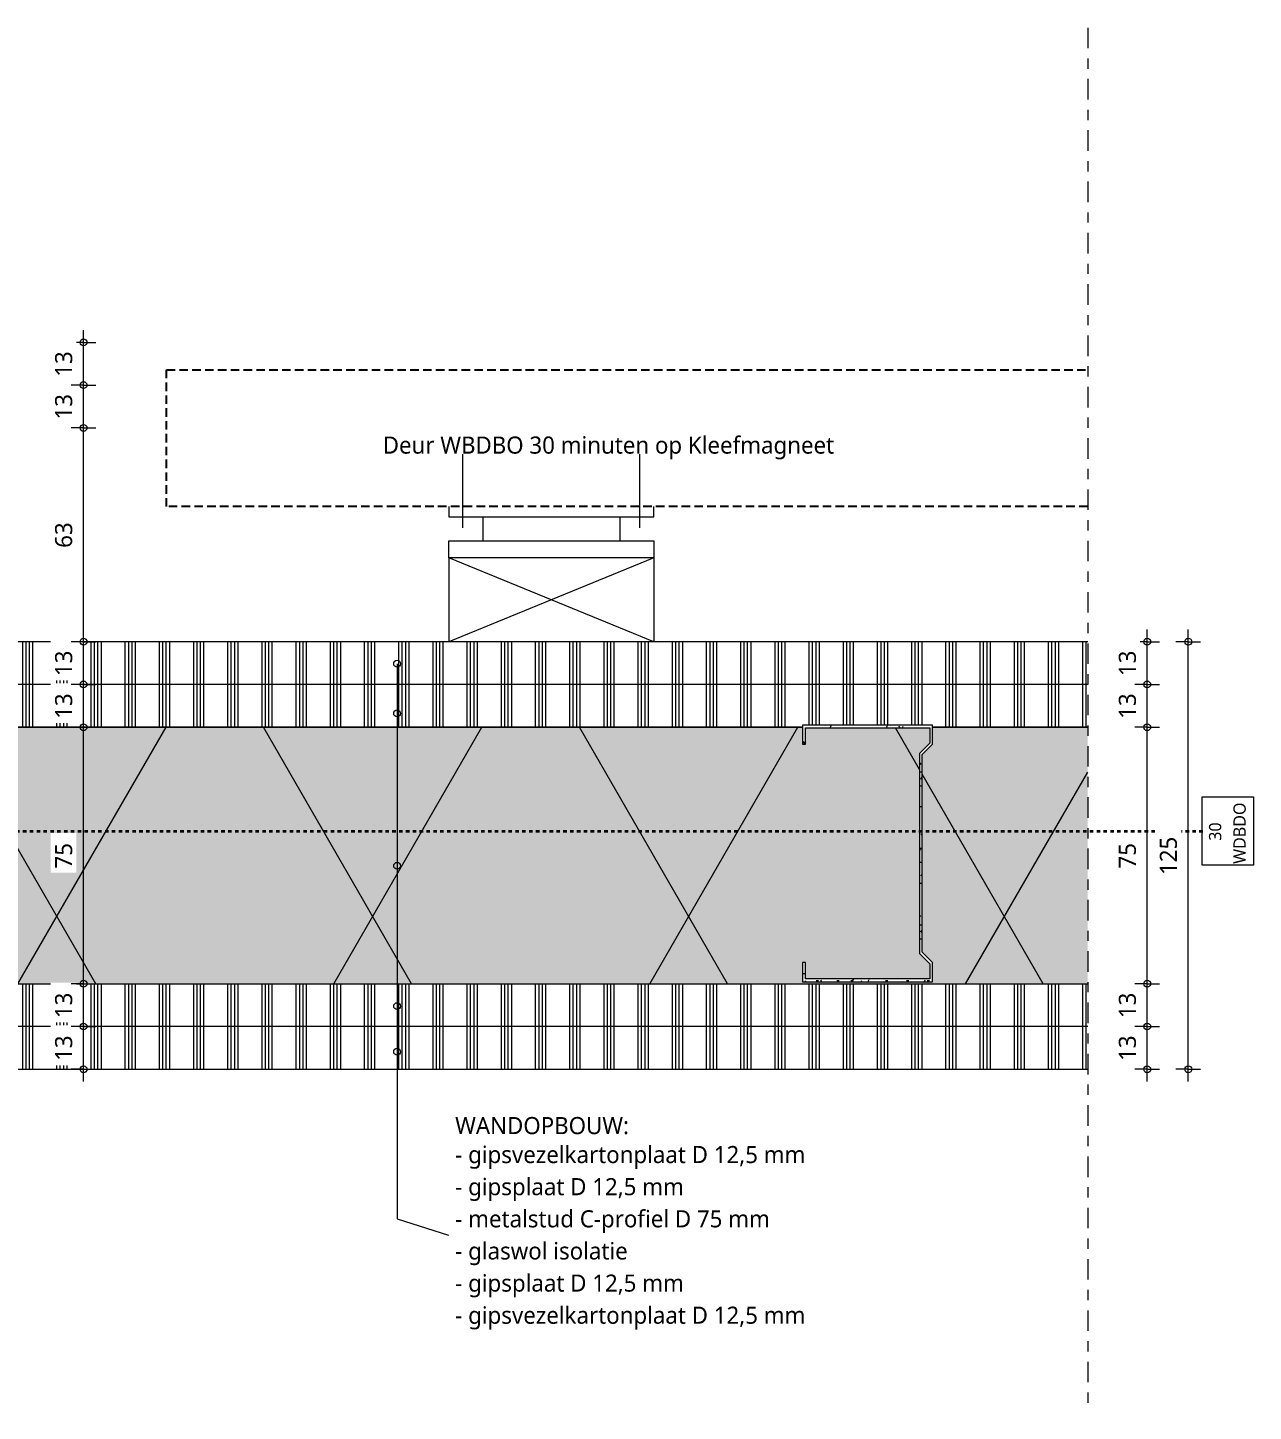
# Model space of a CAD drawing. Header units: millimetres. Extents: x 32900 to 38291, y -18988 to 4133.
# Drawn here: x 33385.5 to 33743.9, y -9184.6 to -8780.1 of the extents above; entities that cross this region are included whole.
import ezdxf

# ---------------------------------------------------------------- set-up
doc = ezdxf.new("R2010")
doc.units = ezdxf.units.MM
for name, pattern in [('MV_30_min', [2, 1, -1]), ('MV_center', [15, 6, -3, 3, -3]), ('MV_hidden', [3.75, 2.5, -1.25])]:
    doc.linetypes.add(name, pattern=pattern)
for name, color, linetype, lineweight in [('A-ANNO-DIMS', 211, 'Continuous', 13), ('A-ANNO-DIMS-2', 211, 'Continuous', 13), ('A-ANNO-NOTE', 131, 'Continuous', 18), ('A-DETL', 90, 'Continuous', 13), ('A-DETL-GENF', 92, 'Continuous', 18), ('A-DETL-THIN', 151, 'Continuous', 18), ('G-ANNO-TEXT', 231, 'Continuous', 13)]:
    doc.layers.add(name, color=color, linetype=linetype, lineweight=lineweight)
doc.styles.add('Segoe UI', font='segoeui.ttf', dxfattribs={"height": 5})
doc.styles.add('Segoe UI_2', font='segoeui.ttf', dxfattribs={"height": 3.6})
doc.styles.add('Segoe UI_B', font='segoeui.ttf', dxfattribs={"height": 5})
doc.dimstyles.new('2_5_mm_2', dxfattribs={"dimscale": 304.8, "dimtxt": 5.23682, "dimasz": 0.006562, "dimexe": 0.011811, "dimexo": 0.0625, "dimgap": 0.005906, "dimtad": 1, "dimdec": 0, "dimzin": 0, "dimdsep": 46, "dimtxsty": 'Segoe UI', "dimblk1": 'DOTBLANK', "dimblk2": 'DOTBLANK', "dimsah": 1, "dimcen": 0.09, "dimdle": 0.011811, "dimazin": 0, "dimtfac": 1, "dimtdec": 4, "dimtix": 1, "dimtmove": 0, "dimatfit": 3, "dimfxl": 0.011811, "dimfxlon": 1, "dimtvp": 1, "dimtfill": 1, "dimtolj": 1, "dimtzin": 0, "dimarcsym": 2})
pattern_1 = [(90, (4, 0), (-10, 6e-16), []), (90, (5, 0), (-10, 6e-16), []), (90, (6, 0), (-10, 6e-16), []), (90, (7, 0), (-10, 6e-16), [])]

# ---------------------------------------------------------------- blocks, each defined once
blk = doc.blocks.new('42 isolatie - Type 1-3788380-Details ziekenhuis Utiliteitsgebouw')
at = {"layer": 'A-DETL-GENF'}
h = blk.add_hatch(color=256, dxfattribs=at)
h.paths.add_polyline_path([(62.42, 75.8), (62.42, 0.8), (107.78, 0.8), (107.78, 5.8), (110.78, 8.8), (110.78, 66.6), (107.78, 69.6), (107.78, 75.2), (145.78, 75.2), (145.78, 69.6), (144.98, 69.6), (144.98, 74.4), (108.58, 74.4), (108.58, 69.93), (111.58, 66.93), (111.58, 8.47), (108.58, 5.47), (108.58, 1), (144.98, 1), (144.98, 5.8), (145.78, 5.8), (145.78, 0.8), (407.78, 0.8), (407.78, 5.8), (410.78, 8.8), (410.78, 66.6), (407.78, 69.6), (407.78, 75.2), (445.78, 75.2), (445.78, 69.6), (444.98, 69.6), (444.98, 74.4), (408.58, 74.4), (408.58, 69.93), (411.58, 66.93), (411.58, 8.47), (408.58, 5.47), (408.58, 1), (444.98, 1), (444.98, 5.8), (445.78, 5.8), (445.78, 0.8), (534.78, 0.8), (534.78, 5.8), (535.58, 5.8), (535.58, 1), (571.98, 1), (571.98, 5.47), (568.98, 8.47), (568.98, 66.93), (571.98, 69.93), (571.98, 74.4), (535.58, 74.4), (535.58, 69.6), (534.78, 69.6), (534.78, 75.2), (572.78, 75.2), (572.78, 75.8), (107.78, 75.8)])
h.paths.add_polyline_path([(572.78, 69.6), (569.78, 66.6), (569.78, 8.8), (572.78, 5.8), (572.78, 66.6)])
at = {"layer": 'A-DETL-GENF', "lineweight": 13}
h = blk.add_hatch(dxfattribs=at)
h.set_pattern_fill('FP_4', color=256, style=0, pattern_type=2)
h.set_pattern_definition([(60, (0, 0), (-69.282, 40), []), (120, (0, 0), (-69.282, -40), [])])
h.paths.add_polyline_path([(62.42, 75.8), (62.42, 0.8), (107.78, 0.8), (107.78, 5.8), (110.78, 8.8), (110.78, 66.6), (107.78, 69.6), (107.78, 75.2), (145.78, 75.2), (145.78, 69.6), (144.98, 69.6), (144.98, 74.4), (108.58, 74.4), (108.58, 69.93), (111.58, 66.93), (111.58, 8.47), (108.58, 5.47), (108.58, 1), (144.98, 1), (144.98, 5.8), (145.78, 5.8), (145.78, 0.8), (407.78, 0.8), (407.78, 5.8), (410.78, 8.8), (410.78, 66.6), (407.78, 69.6), (407.78, 75.2), (445.78, 75.2), (445.78, 69.6), (444.98, 69.6), (444.98, 74.4), (408.58, 74.4), (408.58, 69.93), (411.58, 66.93), (411.58, 8.47), (408.58, 5.47), (408.58, 1), (444.98, 1), (444.98, 5.8), (445.78, 5.8), (445.78, 0.8), (534.78, 0.8), (534.78, 5.8), (535.58, 5.8), (535.58, 1), (571.98, 1), (571.98, 5.47), (568.98, 8.47), (568.98, 66.93), (571.98, 69.93), (571.98, 74.4), (535.58, 74.4), (535.58, 69.6), (534.78, 69.6), (534.78, 75.2), (572.78, 75.2), (572.78, 75.8), (107.78, 75.8)])
h.paths.add_polyline_path([(572.78, 69.6), (569.78, 66.6), (569.78, 8.8), (572.78, 5.8), (572.78, 66.6)])
at = {"layer": 'A-DETL-GENF'}
for p, q in [((572.78, 75.8), (62.42, 75.8)), ((572.78, 75.8), (62.42, 75.8)), ((572.78, 75.2), (572.78, 75.8)), ((572.78, 5.8), (572.78, 69.6)), ((62.42, 0.8), (107.78, 0.8)), ((145.78, 0.8), (407.78, 0.8)), ((445.78, 0.8), (534.78, 0.8))]:
    blk.add_line(p, q, dxfattribs=at)
blk = doc.blocks.new('NLRS_00_DI_maskeer - Type 1-4234907-Details ziekenhuis Utiliteitsgebouw')
at = {"layer": 'A-DETL-GENF', "linetype": 'MV_center'}
blk.add_line((304.5, 0), (-100, 0), dxfattribs=at)
blk = doc.blocks.new('DIMBLOCK293-Details ziekenhuis Utiliteitsgebouw')
at = {"layer": 'A-ANNO-DIMS-2'}
for p, q in [((33401.8, -9072.13), (33398.2, -9072.13)), ((33401.8, -9088.23), (33401.8, -9072.13)), ((33401.8, -9072.13), (33405.4, -9072.13)), ((33401.8, -9084.63), (33398.2, -9084.63)), ((33401.8, -9084.63), (33405.4, -9084.63))]:
    blk.add_line(p, q, dxfattribs=at)
for centre in [(33401.8, -9072.13), (33401.8, -9084.63)]:
    blk.add_circle(centre, 1, dxfattribs=at)
at = {"layer": 'A-ANNO-DIMS-2', "color": 0, "insert": (33393.47, -9082.19), "char_height": 5, "width": 9.1406, "attachment_point": 1, "rotation": 90, "line_spacing_factor": 1.142579, "style": 'Segoe UI', "bg_fill": 3, "box_fill_scale": 1.25, "bg_fill_color": 9, "bg_fill_true_color": 13158600, "bg_fill_transparency": 0}
blk.add_mtext('13', dxfattribs=at)
blk = doc.blocks.new('_DotBlank')
at = {"color": 0, "linetype": 'ByBlock', "lineweight": -2}
blk.add_line((-0.5, 0), (-1, 0), dxfattribs=at)
blk.add_circle((0, 0), 0.5, dxfattribs=at)
blk = doc.blocks.new('DIMBLOCK294-Details ziekenhuis Utiliteitsgebouw')
at = {"layer": 'A-ANNO-DIMS-2'}
for p, q in [((33401.8, -9059.63), (33398.2, -9059.63)), ((33401.8, -9072.13), (33401.8, -9059.63)), ((33401.8, -9059.63), (33405.4, -9059.63)), ((33401.8, -9072.13), (33398.2, -9072.13)), ((33401.8, -9072.13), (33405.4, -9072.13))]:
    blk.add_line(p, q, dxfattribs=at)
for centre in [(33401.8, -9059.63), (33401.8, -9072.13)]:
    blk.add_circle(centre, 1, dxfattribs=at)
at = {"layer": 'A-ANNO-DIMS-2', "color": 0, "insert": (33393.47, -9069.69), "char_height": 5, "width": 9.1406, "attachment_point": 1, "rotation": 90, "line_spacing_factor": 1.142579, "style": 'Segoe UI', "bg_fill": 3, "box_fill_scale": 1.25, "bg_fill_color": 9, "bg_fill_true_color": 13158600, "bg_fill_transparency": 0}
blk.add_mtext('13', dxfattribs=at)
blk = doc.blocks.new('DIMBLOCK295-Details ziekenhuis Utiliteitsgebouw')
at = {"layer": 'A-ANNO-DIMS-2'}
for p, q in [((33401.8, -8984.63), (33398.2, -8984.63)), ((33401.8, -9059.63), (33401.8, -8984.63)), ((33401.8, -8984.63), (33405.4, -8984.63)), ((33401.8, -9059.63), (33398.2, -9059.63)), ((33401.8, -9059.63), (33405.4, -9059.63))]:
    blk.add_line(p, q, dxfattribs=at)
for centre in [(33401.8, -8984.63), (33401.8, -9059.63)]:
    blk.add_circle(centre, 1, dxfattribs=at)
at = {"layer": 'A-ANNO-DIMS-2', "color": 0, "insert": (33393.47, -9025.94), "char_height": 5, "width": 9.1406, "attachment_point": 1, "rotation": 90, "line_spacing_factor": 1.142579, "style": 'Segoe UI', "bg_fill": 3, "box_fill_scale": 1.25, "bg_fill_color": 9, "bg_fill_true_color": 13158600, "bg_fill_transparency": 0}
blk.add_mtext('75', dxfattribs=at)
blk = doc.blocks.new('DIMBLOCK296-Details ziekenhuis Utiliteitsgebouw')
at = {"layer": 'A-ANNO-DIMS-2'}
for p, q in [((33401.8, -8972.13), (33398.2, -8972.13)), ((33401.8, -8984.63), (33401.8, -8972.13)), ((33401.8, -8972.13), (33405.4, -8972.13)), ((33401.8, -8984.63), (33398.2, -8984.63)), ((33401.8, -8984.63), (33405.4, -8984.63))]:
    blk.add_line(p, q, dxfattribs=at)
for centre in [(33401.8, -8972.13), (33401.8, -8984.63)]:
    blk.add_circle(centre, 1, dxfattribs=at)
at = {"layer": 'A-ANNO-DIMS-2', "color": 0, "insert": (33393.47, -8982.19), "char_height": 5, "width": 9.1406, "attachment_point": 1, "rotation": 90, "line_spacing_factor": 1.142579, "style": 'Segoe UI', "bg_fill": 3, "box_fill_scale": 1.25, "bg_fill_color": 9, "bg_fill_true_color": 13158600, "bg_fill_transparency": 0}
blk.add_mtext('13', dxfattribs=at)
blk = doc.blocks.new('DIMBLOCK297-Details ziekenhuis Utiliteitsgebouw')
at = {"layer": 'A-ANNO-DIMS-2'}
for p, q in [((33401.8, -8959.63), (33398.2, -8959.63)), ((33401.8, -8972.13), (33401.8, -8959.63)), ((33401.8, -8959.63), (33405.4, -8959.63)), ((33401.8, -8972.13), (33398.2, -8972.13)), ((33401.8, -8972.13), (33405.4, -8972.13))]:
    blk.add_line(p, q, dxfattribs=at)
for centre in [(33401.8, -8959.63), (33401.8, -8972.13)]:
    blk.add_circle(centre, 1, dxfattribs=at)
at = {"layer": 'A-ANNO-DIMS-2', "color": 0, "insert": (33393.47, -8969.69), "char_height": 5, "width": 9.1406, "attachment_point": 1, "rotation": 90, "line_spacing_factor": 1.142579, "style": 'Segoe UI', "bg_fill": 3, "box_fill_scale": 1.25, "bg_fill_color": 9, "bg_fill_true_color": 13158600, "bg_fill_transparency": 0}
blk.add_mtext('13', dxfattribs=at)
blk = doc.blocks.new('DIMBLOCK298-Details ziekenhuis Utiliteitsgebouw')
at = {"layer": 'A-ANNO-DIMS-2'}
for p, q in [((33401.8, -8897.13), (33398.2, -8897.13)), ((33401.8, -8959.63), (33401.8, -8897.13)), ((33401.8, -8897.13), (33405.4, -8897.13)), ((33401.8, -8959.63), (33398.2, -8959.63)), ((33401.8, -8959.63), (33405.4, -8959.63))]:
    blk.add_line(p, q, dxfattribs=at)
for centre in [(33401.8, -8897.13), (33401.8, -8959.63)]:
    blk.add_circle(centre, 1, dxfattribs=at)
at = {"layer": 'A-ANNO-DIMS-2', "color": 0, "insert": (33393.47, -8932.19), "char_height": 5, "width": 9.1406, "attachment_point": 1, "rotation": 90, "line_spacing_factor": 1.142579, "style": 'Segoe UI', "bg_fill": 3, "box_fill_scale": 1.25, "bg_fill_color": 9, "bg_fill_true_color": 13158600, "bg_fill_transparency": 0}
blk.add_mtext('63', dxfattribs=at)
blk = doc.blocks.new('DIMBLOCK299-Details ziekenhuis Utiliteitsgebouw')
at = {"layer": 'A-ANNO-DIMS-2'}
for p, q in [((33401.8, -8884.63), (33398.2, -8884.63)), ((33401.8, -8897.13), (33401.8, -8884.63)), ((33401.8, -8884.63), (33405.4, -8884.63)), ((33401.8, -8897.13), (33398.2, -8897.13)), ((33401.8, -8897.13), (33405.4, -8897.13))]:
    blk.add_line(p, q, dxfattribs=at)
for centre in [(33401.8, -8884.63), (33401.8, -8897.13)]:
    blk.add_circle(centre, 1, dxfattribs=at)
at = {"layer": 'A-ANNO-DIMS-2', "color": 0, "insert": (33393.47, -8894.69), "char_height": 5, "width": 9.1406, "attachment_point": 1, "rotation": 90, "line_spacing_factor": 1.142579, "style": 'Segoe UI', "bg_fill": 3, "box_fill_scale": 1.25, "bg_fill_color": 9, "bg_fill_true_color": 13158600, "bg_fill_transparency": 0}
blk.add_mtext('13', dxfattribs=at)
blk = doc.blocks.new('DIMBLOCK300-Details ziekenhuis Utiliteitsgebouw')
at = {"layer": 'A-ANNO-DIMS-2'}
for p, q in [((33401.8, -8884.63), (33401.8, -8868.53)), ((33401.8, -8872.13), (33398.2, -8872.13)), ((33401.8, -8872.13), (33405.4, -8872.13)), ((33401.8, -8884.63), (33398.2, -8884.63)), ((33401.8, -8884.63), (33405.4, -8884.63))]:
    blk.add_line(p, q, dxfattribs=at)
for centre in [(33401.8, -8872.13), (33401.8, -8884.63)]:
    blk.add_circle(centre, 1, dxfattribs=at)
at = {"layer": 'A-ANNO-DIMS-2', "color": 0, "insert": (33393.47, -8882.19), "char_height": 5, "width": 9.1406, "attachment_point": 1, "rotation": 90, "line_spacing_factor": 1.142579, "style": 'Segoe UI', "bg_fill": 3, "box_fill_scale": 1.25, "bg_fill_color": 9, "bg_fill_true_color": 13158600, "bg_fill_transparency": 0}
blk.add_mtext('13', dxfattribs=at)
blk = doc.blocks.new('02_GA_brandscheiding - 30 min-3717880-Details ziekenhuis Utiliteitsgebouw')
at = {"layer": 'A-ANNO-NOTE'}
for p, q in [((-5, 3.75), (5, 3.75)), ((-5, -3.75), (-5, 3.75)), ((5, 3.75), (5, -3.75)), ((5, -3.75), (-5, -3.75))]:
    blk.add_line(p, q, dxfattribs=at)
blk = doc.blocks.new('DIMBLOCK301-Details ziekenhuis Utiliteitsgebouw')
at = {"layer": 'A-ANNO-DIMS-2'}
for p, q in [((33712.86, -9072.13), (33709.26, -9072.13)), ((33712.86, -9088.23), (33712.86, -9072.13)), ((33712.86, -9072.13), (33716.46, -9072.13)), ((33712.86, -9084.63), (33709.26, -9084.63)), ((33712.86, -9084.63), (33716.46, -9084.63))]:
    blk.add_line(p, q, dxfattribs=at)
for centre in [(33712.86, -9072.13), (33712.86, -9084.63)]:
    blk.add_circle(centre, 1, dxfattribs=at)
at = {"layer": 'A-ANNO-DIMS-2', "color": 0, "insert": (33704.54, -9082.19), "char_height": 5, "width": 9.1406, "attachment_point": 1, "rotation": 90, "line_spacing_factor": 1.142579, "style": 'Segoe UI', "bg_fill": 3, "box_fill_scale": 1.25, "bg_fill_color": 9, "bg_fill_true_color": 13158600, "bg_fill_transparency": 0}
blk.add_mtext('13', dxfattribs=at)
blk = doc.blocks.new('DIMBLOCK302-Details ziekenhuis Utiliteitsgebouw')
at = {"layer": 'A-ANNO-DIMS-2'}
for p, q in [((33712.86, -9059.63), (33709.26, -9059.63)), ((33712.86, -9072.13), (33712.86, -9059.63)), ((33712.86, -9059.63), (33716.46, -9059.63)), ((33712.86, -9072.13), (33709.26, -9072.13)), ((33712.86, -9072.13), (33716.46, -9072.13))]:
    blk.add_line(p, q, dxfattribs=at)
for centre in [(33712.86, -9059.63), (33712.86, -9072.13)]:
    blk.add_circle(centre, 1, dxfattribs=at)
at = {"layer": 'A-ANNO-DIMS-2', "color": 0, "insert": (33704.54, -9069.69), "char_height": 5, "width": 9.1406, "attachment_point": 1, "rotation": 90, "line_spacing_factor": 1.142579, "style": 'Segoe UI', "bg_fill": 3, "box_fill_scale": 1.25, "bg_fill_color": 9, "bg_fill_true_color": 13158600, "bg_fill_transparency": 0}
blk.add_mtext('13', dxfattribs=at)
blk = doc.blocks.new('DIMBLOCK303-Details ziekenhuis Utiliteitsgebouw')
at = {"layer": 'A-ANNO-DIMS-2'}
for p, q in [((33712.86, -8984.63), (33709.26, -8984.63)), ((33712.86, -9059.63), (33712.86, -8984.63)), ((33712.86, -8984.63), (33716.46, -8984.63)), ((33712.86, -9059.63), (33709.26, -9059.63)), ((33712.86, -9059.63), (33716.46, -9059.63))]:
    blk.add_line(p, q, dxfattribs=at)
for centre in [(33712.86, -8984.63), (33712.86, -9059.63)]:
    blk.add_circle(centre, 1, dxfattribs=at)
at = {"layer": 'A-ANNO-DIMS-2', "color": 0, "insert": (33704.54, -9025.94), "char_height": 5, "width": 9.1406, "attachment_point": 1, "rotation": 90, "line_spacing_factor": 1.142579, "style": 'Segoe UI', "bg_fill": 3, "box_fill_scale": 1.25, "bg_fill_color": 9, "bg_fill_true_color": 13158600, "bg_fill_transparency": 0}
blk.add_mtext('75', dxfattribs=at)
blk = doc.blocks.new('DIMBLOCK304-Details ziekenhuis Utiliteitsgebouw')
at = {"layer": 'A-ANNO-DIMS-2'}
for p, q in [((33712.86, -8972.13), (33709.26, -8972.13)), ((33712.86, -8984.63), (33712.86, -8972.13)), ((33712.86, -8972.13), (33716.46, -8972.13)), ((33712.86, -8984.63), (33709.26, -8984.63)), ((33712.86, -8984.63), (33716.46, -8984.63))]:
    blk.add_line(p, q, dxfattribs=at)
for centre in [(33712.86, -8972.13), (33712.86, -8984.63)]:
    blk.add_circle(centre, 1, dxfattribs=at)
at = {"layer": 'A-ANNO-DIMS-2', "color": 0, "insert": (33704.54, -8982.19), "char_height": 5, "width": 9.1406, "attachment_point": 1, "rotation": 90, "line_spacing_factor": 1.142579, "style": 'Segoe UI', "bg_fill": 3, "box_fill_scale": 1.25, "bg_fill_color": 9, "bg_fill_true_color": 13158600, "bg_fill_transparency": 0}
blk.add_mtext('13', dxfattribs=at)
blk = doc.blocks.new('DIMBLOCK305-Details ziekenhuis Utiliteitsgebouw')
at = {"layer": 'A-ANNO-DIMS-2'}
for p, q in [((33712.86, -8959.63), (33709.26, -8959.63)), ((33712.86, -8972.13), (33712.86, -8956.03)), ((33712.86, -8959.63), (33716.46, -8959.63)), ((33712.86, -8972.13), (33709.26, -8972.13)), ((33712.86, -8972.13), (33716.46, -8972.13))]:
    blk.add_line(p, q, dxfattribs=at)
for centre in [(33712.86, -8959.63), (33712.86, -8972.13)]:
    blk.add_circle(centre, 1, dxfattribs=at)
at = {"layer": 'A-ANNO-DIMS-2', "color": 0, "insert": (33704.54, -8969.69), "char_height": 5, "width": 9.1406, "attachment_point": 1, "rotation": 90, "line_spacing_factor": 1.142579, "style": 'Segoe UI', "bg_fill": 3, "box_fill_scale": 1.25, "bg_fill_color": 9, "bg_fill_true_color": 13158600, "bg_fill_transparency": 0}
blk.add_mtext('13', dxfattribs=at)
blk = doc.blocks.new('DIMBLOCK315-Details ziekenhuis Utiliteitsgebouw')
at = {"layer": 'A-ANNO-DIMS-2'}
for p, q in [((33724.86, -8959.63), (33721.26, -8959.63)), ((33724.86, -9088.23), (33724.86, -8956.03)), ((33724.86, -8959.63), (33728.46, -8959.63)), ((33724.86, -9084.63), (33721.26, -9084.63)), ((33724.86, -9084.63), (33728.46, -9084.63))]:
    blk.add_line(p, q, dxfattribs=at)
for centre in [(33724.86, -8959.63), (33724.86, -9084.63)]:
    blk.add_circle(centre, 1, dxfattribs=at)
at = {"layer": 'A-ANNO-DIMS-2', "color": 0, "insert": (33716.54, -9027.84), "char_height": 5, "width": 13.7109, "attachment_point": 1, "rotation": 90, "line_spacing_factor": 1.142579, "style": 'Segoe UI', "bg_fill": 3, "box_fill_scale": 1.25, "bg_fill_color": 9, "bg_fill_true_color": 13158600, "bg_fill_transparency": 0}
blk.add_mtext('125', dxfattribs=at)

msp = doc.modelspace()

# ---------------------------------------------------------------- hatches: boundary and pattern name
at = {"layer": 'A-DETL-GENF', "lineweight": 13}
h = msp.add_hatch(dxfattribs=at)
h.set_pattern_fill('FP_2', color=254, style=0, pattern_type=2)
h.set_pattern_definition(pattern_1)
h.paths.add_polyline_path([(33456.42, -8972.13), (33695.45, -8972.13), (33695.45, -8959.63), (33362.59, -8959.63), (33362.59, -8972.13)])
h = msp.add_hatch(dxfattribs=at)
h.set_pattern_fill('FP_2', color=254, style=0, pattern_type=2)
h.set_pattern_definition(pattern_1)
h.paths.add_polyline_path([(33139.04, -8984.63), (33185.09, -8984.63), (33185.09, -8984.03), (33223.09, -8984.03), (33223.09, -8984.63), (33312.09, -8984.63), (33312.09, -8984.03), (33350.09, -8984.03), (33350.09, -8984.63), (33612.09, -8984.63), (33612.09, -8984.03), (33650.09, -8984.03), (33650.09, -8984.63), (33695.45, -8984.63), (33695.45, -8972.13), (33139.04, -8972.13)])
h.paths.add_polyline_path([(33136.59, -8984.63), (33137.04, -8984.63), (33137.04, -8972.13), (33136.59, -8972.13)])
h = msp.add_hatch(dxfattribs=at)
h.set_pattern_fill('FP_6', color=254, style=0, pattern_type=2)
h.set_pattern_definition([(0, (0, 0), (8.128, 2.032), [0.67056, -5.425, 0.67056, -5.425, -32.512]), (0, (0, 0), (8.128, 2.032), [-12.192, 0.67056, -11.521, 0.67056, -5.425, -14.224]), (0, (0, 0), (8.128, 2.032), [-30.48, 0.67056, -3.393, 0.67056, -9.489]), (120, (3.048, 1.016), (-5.82376362, 6.02305448), [0.67056, -5.425, 0.67056, -5.425, -32.512]), (120, (3.048, 1.016), (-5.82376362, 6.02305448), [-12.192, 0.67056, -11.521, 0.67056, -5.425, -14.224]), (120, (3.048, 1.016), (-5.82376362, 6.02305448), [-30.48, 0.67056, -3.393, 0.67056, -9.489]), (240, (4.064, 5.08), (-2.30423638, -8.05505448), [0.67056, -5.425, 0.67056, -5.425, -32.512]), (240, (4.064, 5.08), (-2.30423638, -8.05505448), [-12.192, 0.67056, -11.521, 0.67056, -5.425, -14.224]), (240, (4.064, 5.08), (-2.30423638, -8.05505448), [-30.48, 0.67056, -3.393, 0.67056, -9.489])])
h.paths.add_polyline_path([(33612.09, -9059.03), (33650.09, -9059.03), (33650.09, -9053.43), (33647.09, -9050.43), (33647.09, -8992.63), (33650.09, -8989.63), (33650.09, -8984.03), (33612.09, -8984.03), (33612.09, -8989.63), (33612.89, -8989.63), (33612.89, -8984.83), (33649.29, -8984.83), (33649.29, -8989.3), (33646.29, -8992.3), (33646.29, -9050.76), (33649.29, -9053.76), (33649.29, -9058.23), (33612.89, -9058.23), (33612.89, -9053.43), (33612.09, -9053.43)])
h = msp.add_hatch(dxfattribs=at)
h.set_pattern_fill('FP_2', color=254, style=0, pattern_type=2)
h.set_pattern_definition(pattern_1)
h.paths.add_polyline_path([(33185.09, -9072.13), (33695.45, -9072.13), (33695.45, -9059.63), (33172.59, -9059.63), (33172.59, -9072.13)])
h = msp.add_hatch(dxfattribs=at)
h.set_pattern_fill('FP_2', color=254, style=0, pattern_type=2)
h.set_pattern_definition(pattern_1)
h.paths.add_polyline_path([(33695.45, -9084.63), (33695.45, -9072.13), (33160.09, -9072.13), (33160.09, -9084.63), (33172.59, -9084.63)])

# ---------------------------------------------------------------- linework, layer by layer
at = {"layer": 'A-ANNO-NOTE'}
for p, q in [((33493.49, -8966.06), (33493.49, -9128.33)), ((33493.49, -8980.59), (33493.49, -9128.33)), ((33493.49, -9025.15), (33493.49, -9128.33)), ((33493.49, -9066.18), (33493.49, -9128.33)), ((33493.49, -9079.49), (33493.49, -9128.33)), ((33493.49, -9128.33), (33508.57, -9133.17)), ((33493.49, -9128.33), (33508.57, -9133.17)), ((33493.49, -9128.33), (33508.57, -9133.17)), ((33493.49, -9128.33), (33508.57, -9133.17)), ((33493.49, -9128.33), (33508.57, -9133.17))]:
    msp.add_line(p, q, dxfattribs=at)
for centre in [(33493.49, -8966.06), (33493.49, -8980.59), (33493.49, -9025.15), (33493.49, -9066.18), (33493.49, -9079.49)]:
    msp.add_circle(centre, 1, dxfattribs=at)
at = {"layer": 'A-DETL', "linetype": 'MV_hidden', "lineweight": 25}
for p, q in [((33426.09, -8920.13), (33426.09, -8880.13)), ((33426.09, -8880.13), (33695.45, -8880.13)), ((33695.45, -8920.13), (33426.09, -8920.13))]:
    msp.add_line(p, q, dxfattribs=at)
at = {"layer": 'A-DETL'}
for p, q in [((33512.69, -8926.34), (33512.69, -8904.83)), ((33564.49, -8926.34), (33564.49, -8904.83)), ((33508.59, -8920.13), (33508.59, -8923.13)), ((33508.59, -8923.13), (33568.59, -8923.13)), ((33518.59, -8923.13), (33518.59, -8930.13)), ((33558.59, -8923.13), (33558.59, -8930.13)), ((33568.59, -8923.13), (33568.59, -8920.13)), ((33508.59, -8935.13), (33508.59, -8930.13)), ((33508.59, -8930.13), (33568.59, -8930.13)), ((33568.59, -8930.13), (33568.59, -8935.13)), ((33568.59, -8935.13), (33508.59, -8935.13)), ((33508.59, -8935.13), (33508.59, -8959.63)), ((33568.59, -8935.13), (33508.59, -8959.63)), ((33568.59, -8959.63), (33508.59, -8935.13)), ((33568.59, -8935.13), (33568.59, -8959.63))]:
    msp.add_line(p, q, dxfattribs=at)
at = {"layer": 'A-DETL', "linetype": 'MV_30_min', "lineweight": 35}
msp.add_line((33256.09, -9014.98), (33729.61, -9014.98), dxfattribs=at)
at = {"layer": 'A-DETL-THIN'}
for p, q in [((33695.45, -8959.63), (33362.59, -8959.63)), ((33695.45, -8972.13), (33139.04, -8972.13)), ((33350.09, -8984.63), (33612.09, -8984.63)), ((33650.09, -8984.03), (33612.09, -8984.03)), ((33612.09, -8984.03), (33612.09, -8989.63)), ((33612.89, -8989.63), (33612.89, -8984.83)), ((33612.89, -8984.83), (33649.29, -8984.83)), ((33649.29, -8984.83), (33649.29, -8989.3)), ((33650.09, -8989.63), (33650.09, -8984.03)), ((33650.09, -8984.63), (33695.45, -8984.63)), ((33612.09, -8989.63), (33612.89, -8989.63)), ((33649.29, -8989.3), (33646.29, -8992.3)), ((33647.09, -8992.63), (33650.09, -8989.63)), ((33646.29, -8992.3), (33646.29, -9050.76)), ((33647.09, -9050.43), (33647.09, -8992.63)), ((33646.29, -9050.76), (33649.29, -9053.76)), ((33650.09, -9053.43), (33647.09, -9050.43)), ((33612.89, -9053.43), (33612.09, -9053.43)), ((33612.09, -9053.43), (33612.09, -9059.03)), ((33612.89, -9058.23), (33612.89, -9053.43)), ((33649.29, -9053.76), (33649.29, -9058.23)), ((33650.09, -9059.03), (33650.09, -9053.43)), ((33612.09, -9059.03), (33650.09, -9059.03)), ((33649.29, -9058.23), (33612.89, -9058.23)), ((33695.45, -9072.13), (33172.59, -9072.13)), ((33160.09, -9084.63), (33695.45, -9084.63))]:
    msp.add_line(p, q, dxfattribs=at)

# ---------------------------------------------------------------- block references
at = {"layer": 'A-ANNO-NOTE', "xscale": 2, "yscale": 2, "zscale": 2, "rotation": 89.99999999999991}
msp.add_blockref('02_GA_brandscheiding - 30 min-3717880-Details ziekenhuis Utiliteitsgebouw', (33736.39, -9014.98), dxfattribs=at)
at = {"layer": 'A-DETL-GENF', "linetype": 'MV_center', "rotation": 90}
msp.add_blockref('NLRS_00_DI_maskeer - Type 1-4234907-Details ziekenhuis Utiliteitsgebouw', (33695.45, -9084.63), dxfattribs=at)
at = {"layer": 'A-DETL-GENF', "rotation": 180}
msp.add_blockref('42 isolatie - Type 1-3788380-Details ziekenhuis Utiliteitsgebouw', (33757.87, -8983.83), dxfattribs=at)

# ---------------------------------------------------------------- texts
at = {"layer": 'A-ANNO-NOTE', "lineweight": 13, "char_height": 3.6, "attachment_point": 1, "rotation": 90, "style": 'Segoe UI_2'}
for s, insert, width in [('WDBDO', (33738.06, -9024.57), 23.4093), ('30', (33730.92, -9017.83), 7.0549)]:
    msp.add_mtext(s, dxfattribs=dict(at, insert=insert, width=width))
at = {"layer": 'A-ANNO-NOTE', "lineweight": 13, "insert": (33510.48, -9107.06), "char_height": 5, "width": 126.5063, "attachment_point": 1, "style": 'Segoe UI', "bg_fill": 3, "box_fill_scale": 1.25, "bg_fill_color": 9, "bg_fill_true_color": 13158600, "bg_fill_transparency": 0}
msp.add_mtext('- gipsvezelkartonplaat D 12,5 mm', dxfattribs=at)
at = {"layer": 'G-ANNO-TEXT', "color": 7, "insert": (33489.3, -8899.66), "char_height": 5, "width": 162.7426, "attachment_point": 1, "style": 'Segoe UI'}
msp.add_mtext('Deur WBDBO 30 minuten op Kleefmagneet', dxfattribs=at)

# ---------------------------------------------------------------- dimensions: what is measured, and where the dimension line sits
at = {"layer": 'A-ANNO-DIMS'}
dim = msp.add_linear_dim(base=(33712.86317455, -9072.1296672), p1=(33709.26317455, -9084.6296672), p2=(33709.26317455, -9072.1296672), angle=90, dimstyle='2_5_mm_2', override={"dimpost": '<>', "dimfxl": 12.5}, dxfattribs=at)
dim.commit()
dim.dimension.update_dxf_attribs({"geometry": 'DIMBLOCK301-Details ziekenhuis Utiliteitsgebouw', "text_midpoint": (33708.46380216, -9078.3796672)})

# ---------------------------------------------------------------- next in the draw order: texts
at = {"layer": 'A-ANNO-NOTE', "lineweight": 13, "char_height": 5, "attachment_point": 1, "bg_fill": 3, "box_fill_scale": 1.25, "bg_fill_color": 9, "bg_fill_true_color": 13158600, "bg_fill_transparency": 0}
for s, insert, width, style in [('WANDOPBOUW:', (33510.48, -9098.6), 67.8228, 'Segoe UI_B'), ('- gipsplaat D 12,5 mm', (33510.48, -9116.46), 83.5358, 'Segoe UI')]:
    msp.add_mtext(s, dxfattribs=dict(at, insert=insert, width=width, style=style))

# ---------------------------------------------------------------- next in the draw order: dimensions: what is measured, and where the dimension line sits
at = {"layer": 'A-ANNO-DIMS'}
for base, p1, p2, picture, middle in [((33712.86317455, -9059.6296672), (33709.26317455, -9072.1296672), (33709.26317455, -9059.6296672), 'DIMBLOCK302-Details ziekenhuis Utiliteitsgebouw', (33708.46380216, -9065.8796672)), ((33401.79667654, -9072.1296672), (33398.19667654, -9084.6296672), (33398.19667654, -9072.1296672), 'DIMBLOCK293-Details ziekenhuis Utiliteitsgebouw', (33397.39730415, -9078.3796672))]:
    dim = msp.add_linear_dim(base=base, p1=p1, p2=p2, angle=90, dimstyle='2_5_mm_2', override={"dimpost": '<>', "dimfxl": 12.5}, dxfattribs=at)
    dim.commit()
    dim.dimension.update_dxf_attribs({"geometry": picture, "text_midpoint": middle})

# ---------------------------------------------------------------- next in the draw order: texts
at = {"layer": 'A-ANNO-NOTE', "lineweight": 13, "insert": (33510.48, -9125.85), "char_height": 5, "width": 115.6033, "attachment_point": 1, "style": 'Segoe UI', "bg_fill": 3, "box_fill_scale": 1.25, "bg_fill_color": 9, "bg_fill_true_color": 13158600, "bg_fill_transparency": 0}
msp.add_mtext('- metalstud C-profiel D 75 mm', dxfattribs=at)

# ---------------------------------------------------------------- next in the draw order: dimensions: what is measured, and where the dimension line sits
at = {"layer": 'A-ANNO-DIMS'}
for base, p1, p2, override, picture, middle in [((33712.86, -8984.63), (33709.26, -9059.63), (33709.26, -8984.63), {"dimpost": '<>', "dimfxl": 75}, 'DIMBLOCK303-Details ziekenhuis Utiliteitsgebouw', (33708.52, -9022.13)), ((33401.79667654, -9059.6296672), (33398.19667654, -9072.1296672), (33398.19667654, -9059.6296672), {"dimpost": '<>', "dimfxl": 12.5}, 'DIMBLOCK294-Details ziekenhuis Utiliteitsgebouw', (33397.39730415, -9065.8796672))]:
    dim = msp.add_linear_dim(base=base, p1=p1, p2=p2, angle=90, dimstyle='2_5_mm_2', override=override, dxfattribs=at)
    dim.commit()
    dim.dimension.update_dxf_attribs({"geometry": picture, "text_midpoint": middle})

# ---------------------------------------------------------------- next in the draw order: texts
at = {"layer": 'A-ANNO-NOTE', "lineweight": 13, "insert": (33510.48, -9135.24), "char_height": 5, "width": 62.692, "attachment_point": 1, "style": 'Segoe UI', "bg_fill": 3, "box_fill_scale": 1.25, "bg_fill_color": 9, "bg_fill_true_color": 13158600, "bg_fill_transparency": 0}
msp.add_mtext('- glaswol isolatie', dxfattribs=at)

# ---------------------------------------------------------------- next in the draw order: dimensions: what is measured, and where the dimension line sits
at = {"layer": 'A-ANNO-DIMS'}
for base, p1, p2, override, picture, middle in [((33712.86317455, -8972.1296672), (33709.26317455, -8984.6296672), (33709.26317455, -8972.1296672), {"dimpost": '<>', "dimfxl": 12.5}, 'DIMBLOCK304-Details ziekenhuis Utiliteitsgebouw', (33708.46380216, -8978.3796672)), ((33401.8, -8984.63), (33398.2, -9059.63), (33398.2, -8984.63), {"dimpost": '<>', "dimfxl": 75}, 'DIMBLOCK295-Details ziekenhuis Utiliteitsgebouw', (33397.45, -9022.13))]:
    dim = msp.add_linear_dim(base=base, p1=p1, p2=p2, angle=90, dimstyle='2_5_mm_2', override=override, dxfattribs=at)
    dim.commit()
    dim.dimension.update_dxf_attribs({"geometry": picture, "text_midpoint": middle})

# ---------------------------------------------------------------- next in the draw order: texts
at = {"layer": 'A-ANNO-NOTE', "lineweight": 13, "insert": (33510.48, -9144.64), "char_height": 5, "width": 83.5358, "attachment_point": 1, "style": 'Segoe UI', "bg_fill": 3, "box_fill_scale": 1.25, "bg_fill_color": 9, "bg_fill_true_color": 13158600, "bg_fill_transparency": 0}
msp.add_mtext('- gipsplaat D 12,5 mm', dxfattribs=at)

# ---------------------------------------------------------------- next in the draw order: dimensions: what is measured, and where the dimension line sits
at = {"layer": 'A-ANNO-DIMS'}
for base, p1, p2, picture, middle in [((33712.86317455, -8959.6296672), (33709.26317455, -8972.1296672), (33709.26317455, -8959.6296672), 'DIMBLOCK305-Details ziekenhuis Utiliteitsgebouw', (33708.46380216, -8965.8796672)), ((33401.79667654, -8972.1296672), (33398.19667654, -8984.6296672), (33398.19667654, -8972.1296672), 'DIMBLOCK296-Details ziekenhuis Utiliteitsgebouw', (33397.39730415, -8978.3796672))]:
    dim = msp.add_linear_dim(base=base, p1=p1, p2=p2, angle=90, dimstyle='2_5_mm_2', override={"dimpost": '<>', "dimfxl": 12.5}, dxfattribs=at)
    dim.commit()
    dim.dimension.update_dxf_attribs({"geometry": picture, "text_midpoint": middle})

# ---------------------------------------------------------------- next in the draw order: texts
at = {"layer": 'A-ANNO-NOTE', "lineweight": 13, "insert": (33510.48, -9154.03), "char_height": 5, "width": 126.5063, "attachment_point": 1, "style": 'Segoe UI', "bg_fill": 3, "box_fill_scale": 1.25, "bg_fill_color": 9, "bg_fill_true_color": 13158600, "bg_fill_transparency": 0}
msp.add_mtext('- gipsvezelkartonplaat D 12,5 mm', dxfattribs=at)

# ---------------------------------------------------------------- next in the draw order: dimensions: what is measured, and where the dimension line sits
at = {"layer": 'A-ANNO-DIMS'}
for base, p1, p2, override, picture, middle in [((33401.79667654, -8959.6296672), (33398.19667654, -8972.1296672), (33398.19667654, -8959.6296672), {"dimpost": '<>', "dimfxl": 12.5}, 'DIMBLOCK297-Details ziekenhuis Utiliteitsgebouw', (33397.39730415, -8965.8796672)), ((33724.86, -8959.63), (33721.26, -9084.63), (33721.26, -8959.63), {"dimpost": '<>', "dimfxl": 125}, 'DIMBLOCK315-Details ziekenhuis Utiliteitsgebouw', (33720.46, -9022.13))]:
    dim = msp.add_linear_dim(base=base, p1=p1, p2=p2, angle=90, dimstyle='2_5_mm_2', override=override, dxfattribs=at)
    dim.commit()
    dim.dimension.update_dxf_attribs({"geometry": picture, "text_midpoint": middle})

# ---------------------------------------------------------------- next in the draw order: dimensions: what is measured, and where the dimension line sits
dim = msp.add_linear_dim(base=(33401.79667654, -8897.1296672), p1=(33398.19667654, -8959.6296672), p2=(33398.19667654, -8897.1296672), angle=90, dimstyle='2_5_mm_2', override={"dimpost": '<>', "dimfxl": 62.5}, dxfattribs=at)
dim.commit()
dim.dimension.update_dxf_attribs({"geometry": 'DIMBLOCK298-Details ziekenhuis Utiliteitsgebouw', "text_midpoint": (33397.41125115, -8928.3796672)})

# ---------------------------------------------------------------- next in the draw order: dimensions: what is measured, and where the dimension line sits
dim = msp.add_linear_dim(base=(33401.79667654, -8884.6296672), p1=(33398.19667654, -8897.1296672), p2=(33398.19667654, -8884.6296672), angle=90, dimstyle='2_5_mm_2', override={"dimpost": '<>', "dimfxl": 12.5}, dxfattribs=at)
dim.commit()
dim.dimension.update_dxf_attribs({"geometry": 'DIMBLOCK299-Details ziekenhuis Utiliteitsgebouw', "text_midpoint": (33397.39730415, -8890.8796672)})

# ---------------------------------------------------------------- next in the draw order: dimensions: what is measured, and where the dimension line sits
dim = msp.add_linear_dim(base=(33401.79667654, -8872.1296672), p1=(33398.19667654, -8884.6296672), p2=(33398.19667654, -8872.1296672), angle=90, dimstyle='2_5_mm_2', override={"dimpost": '<>', "dimfxl": 12.5}, dxfattribs=at)
dim.commit()
dim.dimension.update_dxf_attribs({"geometry": 'DIMBLOCK300-Details ziekenhuis Utiliteitsgebouw', "text_midpoint": (33397.39730415, -8878.3796672)})

doc.saveas('drawing.dxf')
